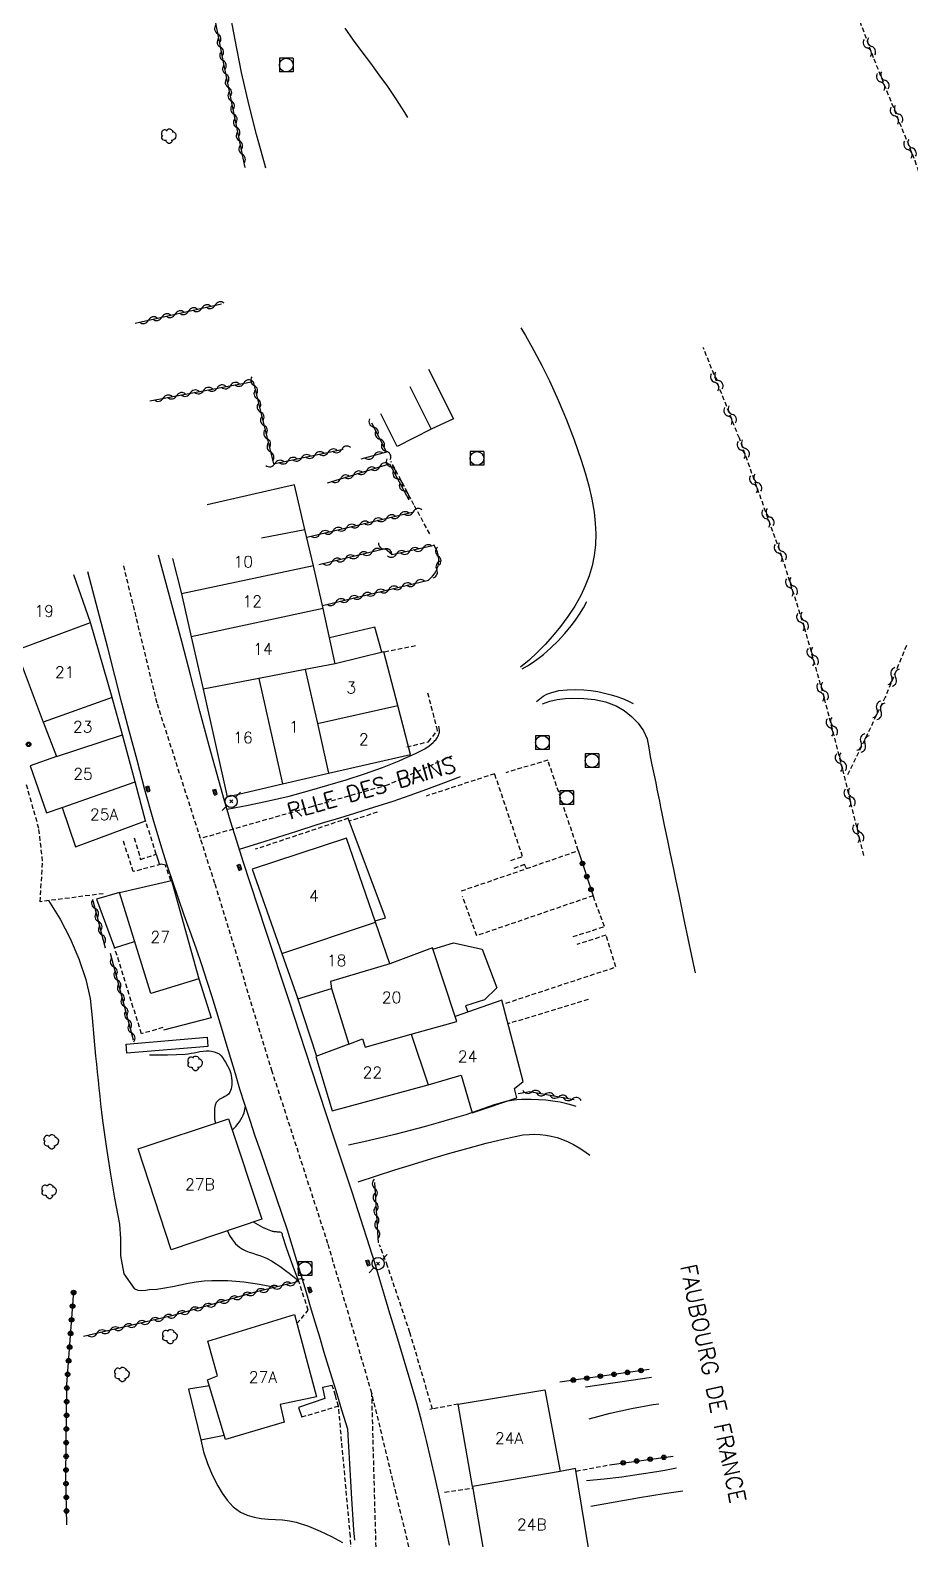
# Model space of a CAD drawing. Header units: millimetres. Extents: x 200000 to 201001, y 52999 to 54001.
# Drawn here: x 200109.4 to 200206, y 53188 to 53353.7 of the extents above; entities that cross this region are included whole.
import ezdxf
from ezdxf.enums import TextEntityAlignment as Align

# ---------------------------------------------------------------- set-up
doc = ezdxf.new("R2010")
doc.units = ezdxf.units.MM
doc.linetypes.add('DASHED', pattern=[0.75, 0.5, -0.25])
doc.layers.get('0').update_dxf_attribs({"linetype": 'CONTINUOUS'})
for name, color, linetype in [('W0001', 6, 'DASHED'), ('W0008', 7, 'CONTINUOUS'), ('W0014', 7, 'CONTINUOUS'), ('W0017', 7, 'CONTINUOUS'), ('W0071', 7, 'CONTINUOUS'), ('W0101', 7, 'CONTINUOUS'), ('W0104', 1, 'CONTINUOUS'), ('W0105', 7, 'CONTINUOUS'), ('W0112', 1, 'DASHED'), ('W0211', 2, 'CONTINUOUS'), ('W0214', 2, 'CONTINUOUS'), ('W0300', 7, 'CONTINUOUS'), ('W0310', 3, 'CONTINUOUS'), ('W0323', 7, 'CONTINUOUS'), ('W0333', 7, 'CONTINUOUS'), ('W0401', 7, 'CONTINUOUS'), ('W0420', 7, 'CONTINUOUS'), ('W0473', 7, 'CONTINUOUS'), ('W0501', 5, 'DASHED'), ('W0510', 5, 'CONTINUOUS'), ('W0989', 7, 'CONTINUOUS'), ('W0991', 7, 'CONTINUOUS'), ('W1102', 7, 'CONTINUOUS')]:
    doc.layers.add(name, color=color, linetype=linetype)
doc.styles.get("Standard").update_dxf_attribs({"font": 'romans.shx', "width": 0.85})

# ---------------------------------------------------------------- blocks, each defined once
blk = doc.blocks.new('T300')
for p, q in [((-0.8, 0.51), (-0.86, 0.34)), ((-0.86, 0.34), (-0.86, 0.17)), ((-0.86, 0.17), (-0.74, 0.06)), ((-0.69, 0.63), (-0.8, 0.51)), ((-0.8, -0.06), (-0.74, 0.06)), ((-0.74, 0.06), (-0.69, 0.11)), ((-0.57, 0.69), (-0.69, 0.63)), ((-0.46, 0.69), (-0.57, 0.69)), ((-0.29, 0.63), (-0.46, 0.69)), ((-0.29, 0.63), (-0.17, 0.74)), ((-0.23, 0.57), (-0.29, 0.63)), ((-0.17, 0.74), (-0.06, 0.8)), ((-0.06, 0.8), (0.06, 0.8)), ((0.06, 0.8), (0.23, 0.74)), ((0.23, 0.74), (0.34, 0.63)), ((0.34, 0.63), (0.4, 0.51)), ((0.46, 0.46), (0.34, 0.46)), ((0.4, 0.51), (0.4, 0.46)), ((0.57, 0.4), (0.46, 0.46)), ((0.57, 0.4), (0.69, 0.29)), ((0.69, 0.29), (0.74, 0.17)), ((0.74, 0.06), (0.69, -0.17)), ((0.74, 0.17), (0.74, 0.06)), ((-0.8, -0.17), (-0.8, -0.06)), ((-0.8, -0.23), (-0.8, -0.17)), ((-0.74, -0.34), (-0.8, -0.23)), ((-0.69, -0.4), (-0.74, -0.34)), ((-0.51, -0.46), (-0.69, -0.4)), ((-0.4, -0.46), (-0.51, -0.46)), ((-0.4, -0.46), (-0.34, -0.46)), ((-0.34, -0.46), (-0.34, -0.4)), ((-0.34, -0.51), (-0.34, -0.46)), ((-0.29, -0.63), (-0.34, -0.51)), ((-0.17, -0.74), (-0.29, -0.63)), ((-0.06, -0.8), (-0.17, -0.74)), ((0.06, -0.8), (-0.06, -0.8)), ((0.17, -0.74), (0.06, -0.8)), ((0.23, -0.69), (0.17, -0.74)), ((0.29, -0.46), (0.23, -0.46)), ((0.29, -0.63), (0.23, -0.69)), ((0.46, -0.4), (0.29, -0.46)), ((0.34, -0.51), (0.29, -0.63)), ((0.34, -0.51), (0.34, -0.46)), ((0.57, -0.34), (0.46, -0.4)), ((0.63, -0.29), (0.57, -0.34)), ((0.69, -0.17), (0.63, -0.29))]:
    blk.add_line(p, q)
blk = doc.blocks.new('T420')
for p, q in [((0.75, 0.75), (-0.75, 0.75)), ((-0.75, 0.75), (-0.75, -0.75)), ((0.75, 0.75), (0.75, -0.75)), ((0.75, -0.75), (-0.75, -0.75))]:
    blk.add_line(p, q)
blk.add_ellipse((0, 0), major_axis=(-0.53, 0.53), ratio=1, start_param=3.926991, end_param=10.210176)
blk = doc.blocks.new('T401')
for p, q in [((-0.3, 0.3), (0, 0.3)), ((-0.3, -0.25), (-0.3, 0.3)), ((-0.3, 0.15), (0, 0.15)), ((-0.3, 0), (0, 0)), ((0, 0.3), (0, -0.25)), ((-0.3, -0.15), (0, -0.15)), ((-0.3, -0.25), (-0.3, -0.3)), ((-0.3, -0.3), (0, -0.3)), ((0, -0.3), (0, -0.25))]:
    blk.add_line(p, q)
blk = doc.blocks.new('T473')
for p, q in [((-0.166667, 0.166667), (0.166667, -0.166667)), ((-0.166667, -0.166667), (0.166667, 0.166667)), ((0.500001, 0.500001), (1.000002, 1.000002)), ((-1.000002, -1.000002), (-0.500001, -0.500001))]:
    blk.add_line(p, q)
blk.add_ellipse((0, 0), major_axis=(0.471405, 0.471405), ratio=1, start_param=5.4977871438, end_param=11.780972451)
blk = doc.blocks.new('t323o')
at = {"color": 0, "linetype": 'Continuous'}
for radius in [0.25, 0.15]:
    blk.add_circle((0, 0), radius, dxfattribs=at)
blk = doc.blocks.new('t310o')
at = {"color": 0, "linetype": 'Continuous'}
for centre, start, end in [((-0.5, 0.38), 216.8699, 323.1304), ((0.5, -0.37), 36.8699, 143.1303)]:
    blk.add_arc(centre, 0.625, start, end, dxfattribs=at)
blk = doc.blocks.new('t500o')
at = {"color": 0, "linetype": 'Continuous'}
for centre, start, end in [((-0.5, 0.625), 216.8699, 323.1301), ((0.5, -0.125), 36.8699, 143.1301), ((0.5, -0.625), 36.8699, 143.1301), ((-0.5, 0.125), 216.8699, 323.1301)]:
    blk.add_arc(centre, 0.625, start, end, dxfattribs=at)

msp = doc.modelspace()

# ---------------------------------------------------------------- linework, layer by layer
at = {"layer": 'W0001'}
for points in [[(200128.09, 53264.95), (200123.32, 53279.82), (200119.6, 53295.12), (200119.6, 53295.12), (200119.6, 53295.12)], [(200155.66, 53274), (200148.67, 53270.84), (200140.38, 53268.47), (200131.7, 53265.99), (200128.09, 53264.95)], [(200146.89, 53204.09), (200142.07, 53220.5), (200135.96, 53239.38), (200129.66, 53260.03), (200128.09, 53264.95)], [(200153.08, 53171), (200152.9, 53179.21), (200146.89, 53204.09)], [(200147.28, 53171), (200147.27, 53173.73), (200147.35, 53187.21), (200146.89, 53204.09)]]:
    msp.add_lwpolyline(points, dxfattribs=at)
at = {"layer": 'W0008'}
for points in [[(200132.78, 53262.44), (200132.07, 53264.65), (200131.39, 53266.87), (200130.72, 53269.09), (200130.08, 53271.32), (200129.03, 53275.13), (200128.02, 53278.94), (200127.04, 53282.76), (200126.05, 53286.58), (200123.47, 53296.04), (200123.47, 53296.04), (200123.47, 53296.04), (200123.47, 53296.04)], [(200144.26, 53200.13), (200143.61, 53202.23), (200142.96, 53204.34), (200142.32, 53206.44), (200141.67, 53208.55), (200141.17, 53210.22), (200140.67, 53211.9), (200140.17, 53213.58), (200139.67, 53215.26), (200139.17, 53216.94), (200138.67, 53218.62), (200138.15, 53220.29), (200137.62, 53221.97), (200137.06, 53223.7), (200136.48, 53225.42), (200135.89, 53227.14), (200135.29, 53228.86), (200134.7, 53230.58), (200134.1, 53232.3), (200133.52, 53234.03), (200132.96, 53235.76), (200132.42, 53237.44), (200131.91, 53239.13), (200131.4, 53240.81), (200130.89, 53242.51), (200130.39, 53244.2), (200129.88, 53245.89), (200129.36, 53247.57), (200128.83, 53249.25), (200128.22, 53251.09), (200127.6, 53252.91), (200126.96, 53254.74), (200126.31, 53256.56), (200125.67, 53258.38), (200125.04, 53260.2), (200124.43, 53262.04), (200123.84, 53263.88), (200122.89, 53267.08), (200121.99, 53270.31), (200121.12, 53273.54), (200120.26, 53276.77), (200119.46, 53279.8), (200118.67, 53282.84), (200117.9, 53285.87), (200115.73, 53294.21), (200115.73, 53294.21), (200115.73, 53294.21)], [(200155.41, 53187.42), (200154.9, 53189.89), (200154.38, 53192.35), (200153.83, 53194.8), (200153.36, 53196.86), (200152.87, 53198.91), (200152.36, 53200.96), (200151.82, 53203), (200151.11, 53205.47), (200150.37, 53207.93), (200149.62, 53210.39), (200148.87, 53212.84), (200148.32, 53214.69), (200147.77, 53216.53), (200147.21, 53218.38), (200146.64, 53220.22), (200145.69, 53223.18), (200144.72, 53226.14), (200143.73, 53229.1), (200142.76, 53232.06), (200140.26, 53239.65), (200137.77, 53247.25), (200135.27, 53254.85), (200132.78, 53262.44)], [(200145.01, 53187.95), (200144.93, 53189.09), (200144.85, 53190.23), (200144.78, 53191.37), (200144.7, 53192.51), (200144.59, 53194.42), (200144.48, 53196.32), (200144.37, 53198.23), (200144.26, 53200.13)]]:
    msp.add_lwpolyline(points, dxfattribs=at)
at = {"layer": 'W0014'}
msp.add_lwpolyline([(200138.71, 53247.54), (200140.82, 53241.06)], dxfattribs=at)
at = {"layer": 'W0017'}
for points in [[(200131.03, 53268.18), (200133.3, 53268.6), (200135.56, 53269.08), (200137.81, 53269.62), (200140.04, 53270.22), (200142.06, 53270.81), (200144.08, 53271.41), (200146.09, 53272.05), (200148.07, 53272.76), (200148.99, 53273.11), (200149.89, 53273.48), (200150.78, 53273.87), (200151.67, 53274.28), (200152.19, 53274.54), (200152.69, 53274.81), (200153.18, 53275.13), (200153.62, 53275.5), (200153.72, 53275.6), (200153.82, 53275.7), (200153.91, 53275.8), (200153.99, 53275.91), (200154.07, 53276.02), (200154.14, 53276.14), (200154.2, 53276.27), (200154.25, 53276.4), (200154.3, 53276.62), (200154.31, 53276.85), (200154.29, 53277.07), (200154.23, 53277.29)], [(200132.37, 53263.77), (200134.47, 53264.44), (200136.57, 53265.11), (200138.67, 53265.78), (200140.77, 53266.44), (200141.83, 53266.77), (200142.89, 53267.09), (200143.95, 53267.41), (200145.01, 53267.73), (200146.06, 53268.05), (200147.12, 53268.38), (200148.17, 53268.71), (200149.22, 53269.06), (200151.09, 53269.7), (200152.94, 53270.37), (200154.79, 53271.05), (200156.63, 53271.76)], [(200131.57, 53232.94), (200131.79, 53233.16), (200131.99, 53233.39), (200132.19, 53233.63), (200132.36, 53233.88), (200132.51, 53234.12), (200132.64, 53234.36), (200132.76, 53234.61), (200132.87, 53234.87), (200132.92, 53235.04), (200132.96, 53235.22), (200133, 53235.39), (200133.02, 53235.57)], [(200169.31, 53235.56), (200168.99, 53235.66), (200168.28, 53235.85), (200167.55, 53236.01), (200166.76, 53236.14), (200165.97, 53236.23), (200165.18, 53236.27), (200164.38, 53236.3), (200163.85, 53236.31), (200163.32, 53236.31), (200162.79, 53236.28), (200162.26, 53236.21), (200161.61, 53236.08), (200160.97, 53235.91), (200160.33, 53235.72), (200159.7, 53235.5), (200159.08, 53235.28), (200158.46, 53235.06), (200157.83, 53234.84), (200157.2, 53234.64), (200155.68, 53234.19), (200154.16, 53233.75), (200152.64, 53233.32), (200151.11, 53232.9), (200149.42, 53232.47), (200147.72, 53232.06), (200146.02, 53231.67), (200144.32, 53231.3)], [(200145.38, 53227.27), (200147.39, 53227.94), (200149.42, 53228.59), (200151.45, 53229.22), (200153.48, 53229.83), (200155.46, 53230.41), (200157.45, 53230.98), (200159.44, 53231.52), (200161.45, 53232), (200162.12, 53232.16), (200162.79, 53232.31), (200163.47, 53232.43), (200164.16, 53232.49), (200164.77, 53232.5), (200165.37, 53232.47), (200165.98, 53232.4), (200166.58, 53232.29), (200167.21, 53232.13), (200167.83, 53231.93), (200168.43, 53231.68), (200169.02, 53231.39), (200169.66, 53231.02), (200170.27, 53230.61), (200170.8, 53230.2)], [(200177.58, 53205.8), (200177.57, 53205.8), (200175.36, 53205.48), (200174.1, 53205.29), (200172.84, 53205.11), (200171.59, 53204.93), (200170.33, 53204.74)], [(200170.74, 53201.29), (200173.06, 53201.9), (200175.4, 53202.41), (200177.76, 53202.83), (200178.38, 53202.91)], [(200180.34, 53195.87), (200179.97, 53195.79), (200179.06, 53195.61), (200178.15, 53195.45), (200176.24, 53195.15), (200174.32, 53194.89), (200172.39, 53194.66), (200170.46, 53194.47)], [(200170.91, 53191.71), (200173.59, 53192.18), (200176.27, 53192.64), (200178.96, 53193.07), (200181.03, 53193.39)]]:
    msp.add_lwpolyline(points, dxfattribs=at)
at = {"layer": 'W0071'}
for points in [[(200163.37, 53283.57), (200163.98, 53283.91), (200164.58, 53284.29), (200165.16, 53284.7), (200165.71, 53285.14), (200166.53, 53285.87), (200167.32, 53286.64), (200168.06, 53287.46), (200168.77, 53288.3), (200169.24, 53288.93), (200169.69, 53289.59), (200170.11, 53290.26), (200170.5, 53290.95)], [(200164.96, 53279.99), (200165.31, 53280.3), (200165.69, 53280.56), (200166.09, 53280.78), (200166.52, 53280.95), (200167.42, 53281.18), (200168.34, 53281.28), (200169.26, 53281.29), (200170.17, 53281.27), (200170.93, 53281.2), (200171.68, 53281.08), (200172.42, 53280.92), (200173.15, 53280.73), (200173.77, 53280.53), (200174.39, 53280.31), (200174.99, 53280.06), (200175.58, 53279.78)]]:
    msp.add_lwpolyline(points, dxfattribs=at)
at = {"layer": 'W0101'}
for points in [[(200139.55, 53298.87), (200138.41, 53303.78), (200128.81, 53301.57)], [(200140.47, 53294.87), (200139.55, 53298.87)], [(200125.03, 53295.7), (200125.99, 53291.79)], [(200141.56, 53290.18), (200140.47, 53294.87)], [(200116, 53288.67), (200114.17, 53293.89)], [(200125.99, 53291.79), (200127.05, 53287.1)], [(200142.88, 53284.14), (200141.56, 53290.18)], [(200118.4, 53280.44), (200116, 53288.67)], [(200127.05, 53287.1), (200128.36, 53281.33)], [(200107.84, 53285.64), (200110.83, 53277.74)], [(200149.73, 53279.57), (200148.19, 53285.45), (200142.88, 53284.14)], [(200119.52, 53276.33), (200118.4, 53280.44)], [(200128.36, 53281.33), (200131.02, 53269.54)], [(200142.15, 53272.11), (200151.14, 53274.19), (200149.73, 53279.57)], [(200110.83, 53277.74), (200110.94, 53277.47), (200112.27, 53273.97)], [(200120.91, 53271.16), (200119.52, 53276.33)], [(200112.27, 53273.97), (200109.4, 53272.93), (200111.17, 53267.76), (200112.89, 53268.37)], [(200137.09, 53270.95), (200142.15, 53272.11)], [(200122.06, 53266.91), (200120.91, 53271.16)], [(200131.02, 53269.54), (200137.09, 53270.95)], [(200112.89, 53268.37), (200114.36, 53264.05), (200122.06, 53266.91)], [(200147.3, 53255.78), (200144.11, 53265.01), (200133.75, 53261.59)], [(200133.75, 53261.59), (200137.02, 53252.33)], [(200127.92, 53249.54), (200122.63, 53247.94), (200119.19, 53259.05), (200124.9, 53260.36)], [(200124.9, 53260.36), (200127.92, 53249.54)], [(200148.88, 53251.19), (200147.3, 53255.78)], [(200137.02, 53252.33), (200138.77, 53247.38)], [(200156.02, 53245.42), (200153.54, 53252.97), (200148.88, 53251.19)], [(200138.77, 53247.38), (200142.47, 53248.49)], [(200142.47, 53248.49), (200144.35, 53242.39)], [(200153.08, 53237.93), (200156.7, 53238.97), (200157.9, 53234.87), (200162.8, 53236.49), (200162.54, 53237.54), (200163.5, 53238.28), (200161.16, 53247.21), (200156.02, 53245.42)], [(200144.35, 53242.39), (200140.74, 53241.03)], [(200140.74, 53241.03), (200142.54, 53235.08)], [(200142.54, 53235.08), (200153.08, 53237.93)], [(200157.92, 53193.85), (200156.37, 53202.9), (200165.88, 53204.45), (200167.57, 53195.49)], [(200157.92, 53193.85), (200159.68, 53183.54), (200170.96, 53185.32), (200169.24, 53195.82), (200167.57, 53195.49)]]:
    msp.add_lwpolyline(points, dxfattribs=at)
for points in [[(200131.15, 53234.21), (200134.82, 53223.17), (200124.87, 53219.81), (200121.26, 53230.91)], [(200128.9, 53209.78), (200138.4, 53212.72), (200140.82, 53203.68), (200136.84, 53202.86), (200137.28, 53200.9), (200130.83, 53198.99), (200128.86, 53205.55), (200129.95, 53205.98)]]:
    msp.add_lwpolyline(points, close=True, dxfattribs=at)
at = {"layer": 'W0104'}
for points in [[(200151.05, 53314.55), (200153.41, 53309.86), (200149.67, 53307.98), (200147.87, 53311.56)], [(200148, 53285.4), (200147.21, 53288.15), (200142.26, 53286.99)], [(200147.25, 53255.92), (200148.38, 53256.26), (200144.3, 53267.18)], [(200119.19, 53259.05), (200116.66, 53258.31), (200118.66, 53252.96), (200120.86, 53253.64)], [(200153.59, 53252.82), (200155.84, 53253.5), (200159, 53252.83), (200160.61, 53248.58), (200159.26, 53247.26), (200157.17, 53246.58), (200157.41, 53245.91)], [(200127.92, 53249.54), (200129.27, 53245.28), (200124.03, 53243.92)], [(200129.06, 53204.9), (200126.78, 53204.54), (200128.13, 53198.96), (200130.68, 53199.5)]]:
    msp.add_lwpolyline(points, dxfattribs=at)
at = {"layer": 'W0105'}
for points in [[(200123.23, 53263.22), (200123.55, 53262.19)], [(200142.53, 53204.94), (200141.46, 53204.71), (200141.73, 53203.49), (200138.84, 53202.52), (200139.19, 53201.46)]]:
    msp.add_lwpolyline(points, dxfattribs=at)
msp.add_lwpolyline([(200119.92, 53242.4), (200128.82, 53243.14), (200128.9, 53242.15), (200120.01, 53241.41)], close=True, dxfattribs=at)
at = {"layer": 'W0112'}
for points in [[(200153.24, 53298.4), (200151.51, 53301.58), (200149, 53306.33)], [(200151.69, 53286.1), (200148.2, 53285.41)], [(200150.72, 53275), (200153.1, 53275.58), (200154.1, 53276.8), (200153.01, 53281.04)], [(200163.85, 53261.65), (200169.55, 53263.63), (200166.21, 53273.55), (200161.59, 53272.18)], [(200162.16, 53262.56), (200163.43, 53262.98), (200160.36, 53272.06), (200152.84, 53269.61)], [(200117.42, 53258.9), (200110.49, 53258.02), (200110.76, 53262.48), (200110.35, 53266.06), (200108.99, 53270.84)], [(200120.82, 53265.03), (200121.5, 53262.67), (200123.23, 53263.22), (200122.06, 53266.91)], [(200144.3, 53267.18), (200134.1, 53263.77)], [(200147.48, 53267.85), (200144.43, 53266.85)], [(200124.84, 53260.35), (200124.23, 53262.02), (200123.77, 53262.13), (200120.71, 53261.32), (200119.61, 53264.71)], [(200156.73, 53259.21), (200163.85, 53261.65), (200163.65, 53262.1), (200162.32, 53261.63)], [(200168.98, 53254.19), (200172.41, 53255.29), (200171.17, 53258.67), (200158.4, 53254.29), (200156.84, 53258.61)], [(200161.6, 53246.89), (200173.68, 53250.86), (200172.58, 53254.35), (200169.39, 53253.31)], [(200123.97, 53244.21), (200121.61, 53243.53), (200118.66, 53252.96)], [(200170.63, 53247.29), (200161.83, 53244.62)], [(200153.54, 53202.35), (200151.07, 53210.75), (200148.62, 53218.02), (200147.74, 53220.38)], [(200138.67, 53211.72), (200139.91, 53213.19), (200138.87, 53216.35)], [(200143.23, 53202.65), (200142.9, 53203.82), (200142.53, 53204.94)], [(200143.83, 53175.81), (200144.98, 53175.89), (200144.81, 53182.25), (200144.53, 53188.38), (200143.23, 53202.65), (200139.03, 53201.41)], [(200156.37, 53202.89), (200153.27, 53202.3)], [(200169.29, 53195.53), (200172.98, 53196.24)], [(200154.88, 53193.22), (200157.95, 53193.67)]]:
    msp.add_lwpolyline(points, dxfattribs=at)
at = {"layer": 'W0211'}
for points in [[(200122.49, 53241.23), (200123.47, 53241.21), (200124.46, 53241.21), (200125.44, 53241.24), (200126.42, 53241.3), (200126.75, 53241.34), (200127.07, 53241.39), (200127.39, 53241.45), (200127.71, 53241.52), (200128.03, 53241.58), (200128.36, 53241.62), (200128.69, 53241.65), (200129.02, 53241.64), (200129.31, 53241.61), (200129.59, 53241.55), (200129.87, 53241.45), (200130.12, 53241.31), (200130.35, 53241.12), (200130.54, 53240.89), (200130.69, 53240.65), (200130.83, 53240.4), (200131.05, 53240.01), (200131.25, 53239.6), (200131.41, 53239.18), (200131.5, 53238.73), (200131.54, 53238.33), (200131.54, 53237.91), (200131.46, 53237.5), (200131.3, 53237.11), (200131.15, 53236.92), (200130.97, 53236.76), (200130.76, 53236.64), (200130.56, 53236.54), (200130.36, 53236.43), (200130.15, 53236.32), (200129.97, 53236.17), (200129.82, 53235.98), (200129.69, 53235.69), (200129.63, 53235.38), (200129.61, 53235.07), (200129.61, 53234.76), (200129.61, 53234.5), (200129.63, 53234.24), (200129.67, 53233.99), (200129.73, 53233.74)], [(200131.05, 53221.89), (200131.28, 53221.39), (200131.58, 53220.92), (200131.93, 53220.49), (200132.35, 53220.12), (200132.69, 53219.89), (200133.05, 53219.71), (200133.43, 53219.56), (200133.82, 53219.44), (200134.2, 53219.32), (200134.58, 53219.2), (200134.96, 53219.07), (200135.32, 53218.9), (200135.87, 53218.6), (200136.4, 53218.27), (200136.92, 53217.91), (200137.43, 53217.55), (200137.8, 53217.27), (200138.17, 53216.97), (200138.53, 53216.67), (200138.87, 53216.35)]]:
    msp.add_lwpolyline(points, dxfattribs=at)
at = {"layer": 'W0214'}
for points in [[(200135.27, 53338.53), (200135.11, 53339.05), (200134.23, 53342.22), (200133.42, 53345.4), (200132.6, 53349), (200131.88, 53352.61), (200131.21, 53356.24), (200130.52, 53359.86), (200129.75, 53363.77), (200128.96, 53367.69), (200128.23, 53371.62), (200127.61, 53375.57), (200127.24, 53378.49), (200126.93, 53381.41), (200126.7, 53384.35), (200126.53, 53387.29)], [(200111.39, 53258.14), (200112.67, 53256.1), (200113.78, 53253.97), (200114.73, 53251.75), (200115.49, 53249.47), (200115.96, 53247.4), (200116.21, 53245.28), (200116.37, 53243.17), (200116.57, 53241.07), (200116.67, 53240.19), (200116.76, 53239.31), (200116.85, 53238.43), (200116.93, 53237.55), (200117.02, 53236.67), (200117.12, 53235.79), (200117.22, 53234.91), (200117.33, 53234.03), (200117.73, 53231.18), (200118.18, 53228.33), (200118.66, 53225.48), (200119.19, 53222.65), (200119.3, 53221.02), (200119.3, 53219.15), (200119.69, 53217.19), (200120.8, 53215.58), (200121.2, 53215.38), (200121.65, 53215.35), (200122.07, 53215.41), (200122.44, 53215.45), (200123.31, 53215.52), (200124.18, 53215.64), (200125.03, 53215.8), (200125.89, 53215.97), (200126.74, 53216.15), (200127.6, 53216.3), (200128.47, 53216.42), (200129.34, 53216.47), (200131.09, 53216.44), (200132.83, 53216.31), (200134.56, 53216.06), (200136.27, 53215.71)], [(200138.87, 53216.35), (200138.41, 53217.58), (200137.96, 53218.81), (200137.53, 53220.05), (200137.11, 53221.29), (200137.09, 53221.34), (200137.09, 53221.4), (200137.08, 53221.45), (200137.08, 53221.5), (200137.07, 53221.55), (200137.05, 53221.6), (200137.02, 53221.65), (200136.98, 53221.7), (200136.92, 53221.74), (200136.84, 53221.75), (200136.76, 53221.75), (200136.69, 53221.75), (200136.61, 53221.76), (200136.52, 53221.77), (200136.43, 53221.78), (200136.35, 53221.79), (200136.26, 53221.8), (200136.17, 53221.81), (200136.08, 53221.83), (200136, 53221.85), (200135.45, 53222.05), (200134.92, 53222.28), (200134.41, 53222.55), (200133.92, 53222.86)], [(200128.13, 53198.96), (200128.43, 53197.65), (200128.84, 53196.37), (200129.36, 53195.13), (200129.98, 53193.94), (200130.47, 53193.13), (200131.02, 53192.34), (200131.68, 53191.61), (200132.46, 53191.03), (200133.2, 53190.69), (200133.97, 53190.47), (200134.75, 53190.35), (200135.54, 53190.28), (200136.31, 53190.24), (200137.08, 53190.19), (200137.85, 53190.09), (200138.6, 53189.92), (200139.92, 53189.48), (200141.2, 53188.96), (200142.45, 53188.37), (200143.67, 53187.71)]]:
    msp.add_lwpolyline(points, dxfattribs=at)
at = {"layer": 'W0310'}
for points in [[(200125.52, 53387.09), (200126.07, 53376.55), (200127.84, 53364.24), (200130.55, 53350.32), (200132.91, 53338.74), (200132.98, 53338.58)], [(200120.92, 53321.5), (200130.38, 53323.63)], [(200122.53, 53312.99), (200133.85, 53315.12), (200136.09, 53306.07), (200143.76, 53307.69)], [(200146.84, 53310.58), (200148.49, 53307.36), (200145.69, 53306.57)], [(200142.03, 53303.98), (200148.81, 53306.08), (200150.95, 53302.12)], [(200139.74, 53298.03), (200151.5, 53300.81)], [(200153.73, 53297.1), (200149.11, 53296.08), (200148.36, 53296.76), (200141.08, 53295)], [(200153.09, 53293.31), (200153.33, 53293.51), (200153.55, 53293.74), (200153.75, 53293.99), (200153.91, 53294.27), (200153.98, 53294.41), (200154.05, 53294.56), (200154.1, 53294.71), (200154.15, 53294.86), (200154.19, 53295.02), (200154.22, 53295.18), (200154.23, 53295.34), (200154.23, 53295.51), (200154.19, 53295.95), (200154.09, 53296.38), (200153.93, 53296.79), (200153.71, 53297.18)], [(200141.48, 53290.54), (200153.09, 53293.31)], [(200117.67, 53252.94), (200116.3, 53258.12)], [(200120.74, 53242.81), (200118.2, 53252.32)], [(200162.96, 53236.98), (200164.22, 53237.18), (200169.1, 53236.32)], [(200147.17, 53227.22), (200147.57, 53220.58)], [(200138.87, 53216.35), (200134.09, 53215.17), (200124.94, 53212.57), (200115.26, 53210.32)]]:
    msp.add_lwpolyline(points, dxfattribs=at)
at = {"layer": 'W0323'}
for points in [[(200169.55, 53263.63), (200171.17, 53258.67)], [(200113.41, 53189.66), (200113.31, 53194.97), (200113.42, 53205.04), (200114.17, 53215.24)], [(200167.52, 53205.32), (200177.33, 53206.71)], [(200172.98, 53196.24), (200179.97, 53197.19)]]:
    msp.add_lwpolyline(points, dxfattribs=at)
at = {"layer": 'W0333'}
msp.add_lwpolyline([(200153.09, 53316.47), (200155.84, 53311), (200153.41, 53309.86)], dxfattribs=at)
at = {"layer": 'W0501'}
for points in [[(200176.59, 53427.64), (200176.67, 53427.02), (200178.98, 53415.33), (200180.75, 53408.41), (200182.84, 53401.6), (200185.19, 53394.87), (200187.71, 53388.21), (200190.31, 53381.6), (200192.91, 53375), (200195.43, 53368.36), (200197.81, 53361.67), (200201.97, 53350.52), (200206.48, 53339.35), (200210.42, 53327.88), (200212.84, 53316.02), (200212.97, 53313.94), (200212.87, 53311.86), (200212.6, 53309.81), (200212.42, 53308.86)], [(200200.88, 53263.08), (200200.47, 53264.75), (200198.56, 53272.58), (200196.55, 53280.39), (200194.36, 53288.15), (200191.91, 53295.84), (200187.22, 53308.87), (200183.26, 53318.84)], [(200205.55, 53286.14), (200203.24, 53280.47), (200199.03, 53271.84)]]:
    msp.add_lwpolyline(points, dxfattribs=at)
at = {"layer": 'W0510'}
for points in [[(200143.93, 53353.86), (200144.85, 53352.57), (200145.79, 53351.29), (200146.73, 53350.03), (200147.67, 53348.76), (200148.59, 53347.48), (200149.48, 53346.17), (200150.48, 53344.62), (200150.82, 53344.08)], [(200163.23, 53320.98), (200163.74, 53320.14), (200164.67, 53318.52), (200165.55, 53316.87), (200166.37, 53315.19), (200167.35, 53313.06), (200168.26, 53310.89), (200169.11, 53308.7), (200169.87, 53306.48), (200170.31, 53305.07), (200170.72, 53303.65), (200171.05, 53302.21), (200171.29, 53300.75), (200171.41, 53299.57), (200171.46, 53298.39), (200171.43, 53297.2), (200171.3, 53296.01), (200171.06, 53294.88), (200170.73, 53293.77), (200170.31, 53292.69), (200169.82, 53291.64), (200169.16, 53290.44), (200168.4, 53289.3), (200167.58, 53288.21), (200166.72, 53287.15), (200165.9, 53286.24), (200165.04, 53285.36), (200164.14, 53284.53), (200163.2, 53283.75)], [(200165.61, 53279.75), (200166.41, 53280.01), (200167.24, 53280.2), (200168.09, 53280.32), (200168.94, 53280.36), (200170.14, 53280.33), (200171.35, 53280.21), (200172.54, 53279.95), (200173.69, 53279.51), (200174.58, 53278.99), (200175.39, 53278.35), (200176.1, 53277.61), (200176.69, 53276.76), (200177.09, 53275.88), (200177.3, 53274.92), (200177.44, 53273.97), (200177.61, 53273.05), (200177.76, 53272.39), (200177.9, 53271.72), (200178.04, 53271.05), (200178.18, 53270.38), (200178.31, 53269.71), (200178.44, 53269.05), (200178.58, 53268.38), (200178.72, 53267.71), (200179.02, 53266.23), (200179.33, 53264.75), (200179.64, 53263.27), (200179.95, 53261.79), (200180.26, 53260.31), (200180.57, 53258.83), (200180.87, 53257.35), (200181.18, 53255.87), (200181.97, 53252.07), (200182.36, 53250.2)]]:
    msp.add_lwpolyline(points, dxfattribs=at)
at = {"layer": 'W1102'}
for points in [[(200134.77, 53297.94), (200139.55, 53298.87)], [(200140.47, 53294.87), (200125.99, 53291.79)], [(200141.56, 53290.18), (200127.05, 53287.1)], [(200107.84, 53285.64), (200116, 53288.67)], [(200139.58, 53283.5), (200134.47, 53282.51)], [(200142.88, 53284.14), (200139.58, 53283.5)], [(200139.58, 53283.5), (200140.92, 53277.58)], [(200134.47, 53282.51), (200128.36, 53281.33)], [(200134.47, 53282.51), (200137.09, 53270.95)], [(200118.4, 53280.44), (200110.83, 53277.74)], [(200140.92, 53277.58), (200149.73, 53279.57)], [(200140.92, 53277.58), (200142.15, 53272.11)], [(200112.27, 53273.97), (200119.52, 53276.33)], [(200112.89, 53268.37), (200120.91, 53271.16)], [(200137.02, 53252.33), (200147.3, 53255.78)], [(200148.88, 53251.19), (200142.35, 53249.25), (200142.47, 53248.49)], [(200151.2, 53243.48), (200156.21, 53244.87), (200156.02, 53245.42)], [(200144.35, 53242.39), (200145.87, 53242.96), (200146.14, 53242.07), (200151.2, 53243.48)], [(200151.2, 53243.48), (200153.08, 53237.93)], [(200167.57, 53195.49), (200157.92, 53193.85)]]:
    msp.add_lwpolyline(points, dxfattribs=at)

# ---------------------------------------------------------------- block references
at = {"layer": 'W0300'}
for p in [(200124.65, 53342.02), (200127.54, 53240.28), (200111.75, 53231.67), (200111.52, 53226.23), (200124.77, 53210.29), (200119.51, 53206.14)]:
    msp.add_blockref('T300', p, dxfattribs=at)
at = {"layer": 'W0310'}
for p, rotation in [((200129.97, 53353.27), 281.0000143541231), ((200130.26, 53351.8), 281.0000143541231), ((200130.55, 53350.32), 281.0000143541231), ((200130.85, 53348.85), 281.5332640933102), ((200131.15, 53347.38), 281.5332640933102), ((200131.45, 53345.91), 281.5332640933102), ((200131.75, 53344.44), 281.5332640933102), ((200132.05, 53342.97), 281.5332640933102), ((200132.35, 53341.51), 281.5332640933102), ((200132.65, 53340.04), 281.5332640933102), ((200125.31, 53322.49), 12.68573227362177), ((200126.77, 53322.82), 12.68573227362177), ((200128.23, 53323.15), 12.68573227362177), ((200129.7, 53323.48), 12.68573227362177), ((200122.38, 53321.83), 12.68573227362177), ((200123.84, 53322.16), 12.68573227362177), ((200129.9, 53314.38), 10.66535492748972), ((200131.37, 53314.65), 10.66535492748972), ((200132.84, 53314.93), 10.66535492748972), ((200133.97, 53314.66), 283.8782317801867), ((200124, 53313.27), 10.66535492748972), ((200125.47, 53313.54), 10.66535492748972), ((200126.95, 53313.82), 10.66535492748972), ((200128.42, 53314.1), 10.66535492748972), ((200134.32, 53313.2), 283.8782317801867), ((200134.68, 53311.75), 283.8782317801867), ((200135.04, 53310.29), 283.8782317801867), ((200135.4, 53308.83), 283.8782317801867), ((200147.08, 53310.11), 297.1743649382099), ((200147.76, 53308.77), 297.1743649382099), ((200135.76, 53307.38), 283.8782317801867), ((200143.58, 53307.65), 11.9085917151231), ((200148.45, 53307.44), 297.1743649382099), ((200136.24, 53306.1), 11.9085917151231), ((200137.7, 53306.41), 11.9085917151231), ((200139.17, 53306.72), 11.9085917151231), ((200140.64, 53307.03), 11.9085917151231), ((200142.11, 53307.34), 11.9085917151231), ((200147.13, 53306.98), 195.7642860480013), ((200147.76, 53305.76), 17.1787085749819), ((200149, 53305.73), 298.4247612272476), ((200143.46, 53304.43), 17.1787085749819), ((200144.9, 53304.87), 17.1787085749819), ((200146.33, 53305.31), 17.1787085749819), ((200149.72, 53304.41), 298.4247612272476), ((200150.43, 53303.09), 298.4247612272476), ((200145.58, 53299.41), 13.29429044906806), ((200147.04, 53299.75), 13.29429044906806), ((200148.5, 53300.1), 13.29429044906806), ((200149.96, 53300.44), 13.29429044906806), ((200151.42, 53300.79), 13.29429044906806), ((200141.2, 53298.37), 13.29429044906806), ((200142.66, 53298.72), 13.29429044906806), ((200144.12, 53299.06), 13.29429044906806), ((200145.45, 53296.05), 193.5909484478586), ((200146.91, 53296.41), 193.5909484478586), ((200148.36, 53296.75), 138.0001783978703), ((200149.59, 53296.19), 192.4487692298301), ((200151.06, 53296.51), 192.4487692298301), ((200152.52, 53296.83), 192.4487692298301), ((200154.19, 53295.94), 95.39738642951208), ((200142.53, 53295.35), 193.5909484478586), ((200143.99, 53295.7), 193.5909484478586), ((200154.01, 53294.47), 66.39667028544615), ((200150.23, 53292.63), 13.4483105838404), ((200151.69, 53292.98), 13.4483105838404), ((200144.4, 53291.23), 13.4483105838404), ((200145.85, 53291.58), 13.4483105838404), ((200147.31, 53291.93), 13.4483105838404), ((200148.77, 53292.28), 13.4483105838404), ((200142.94, 53290.89), 13.4483105838404), ((200116.52, 53257.29), 104.7647820840945), ((200116.9, 53255.84), 104.7647820840945), ((200117.28, 53254.39), 104.7647820840945), ((200118.58, 53250.87), 104.9786998919469), ((200118.97, 53249.42), 104.9786998919469), ((200119.36, 53247.97), 104.9786998919469), ((200119.75, 53246.52), 104.9786998919469), ((200120.14, 53245.07), 104.9786998919469), ((200120.52, 53243.62), 104.9786998919469), ((200164.44, 53237.15), 349.9365450311574), ((200165.92, 53236.88), 349.9365450311574), ((200167.4, 53236.62), 349.9365450311574), ((200168.87, 53236.36), 349.9365450311574), ((200147.21, 53226.57), 273.4645819038831), ((200147.3, 53225.07), 273.4645819038831), ((200147.39, 53223.57), 273.4645819038831), ((200147.48, 53222.08), 273.4645819038831), ((200132.69, 53214.77), 195.817165815939), ((200134.14, 53215.18), 193.9064875919932), ((200135.59, 53215.54), 193.9064875919932), ((200137.05, 53215.9), 193.9064875919932), ((200138.51, 53216.26), 193.9064875919932), ((200126.92, 53213.14), 195.817165815939), ((200128.36, 53213.54), 195.817165815939), ((200129.81, 53213.95), 195.817165815939), ((200131.25, 53214.36), 195.817165815939), ((200121.1, 53211.68), 193.1190524108673), ((200122.56, 53212.02), 193.1190524108673), ((200124.02, 53212.36), 193.1190524108673), ((200125.48, 53212.73), 195.817165815939), ((200116.72, 53210.66), 193.1190524108673), ((200118.18, 53211), 193.1190524108673), ((200119.64, 53211.34), 193.1190524108673)]:
    msp.add_blockref('t310o', p, dxfattribs=dict(at, rotation=rotation))
at = {"layer": 'W0323'}
for p, rotation in [((200109.22, 53275.29), 93.68397912477496), ((200170.01, 53262.21), 288.0842973363374), ((200170.48, 53260.78), 288.0842973363374), ((200170.94, 53259.36), 288.0842973363374), ((200114.16, 53215.13), 85.8265357232293), ((200114.05, 53213.64), 85.8265357232293), ((200113.94, 53212.14), 85.8265357232293), ((200113.83, 53210.65), 85.8265357232293), ((200113.72, 53209.15), 85.8265357232293), ((200113.61, 53207.65), 85.8265357232293), ((200113.51, 53206.16), 85.8265357232293), ((200169, 53205.53), 8.096777200344096), ((200170.49, 53205.74), 8.096777200344096), ((200171.97, 53205.95), 8.096777200344096), ((200173.46, 53206.16), 8.096777200344096), ((200174.94, 53206.37), 8.096777200344096), ((200176.43, 53206.58), 8.096777200344096), ((200113.42, 53204.66), 89.37415242471505), ((200113.4, 53203.16), 89.37415242471505), ((200113.37, 53200.16), 89.37415242471505), ((200113.39, 53201.66), 89.37415242471505), ((200113.35, 53198.66), 89.37415242471505), ((200113.34, 53197.16), 89.37415242471505), ((200177.44, 53196.85), 7.739388149289142), ((200178.93, 53197.05), 7.739388149289142), ((200113.32, 53195.66), 89.37415242471505), ((200174.47, 53196.44), 7.739388149289142), ((200175.95, 53196.65), 7.739388149289142), ((200113.33, 53194.16), 91.01918598656289), ((200113.36, 53192.66), 91.01918598656289), ((200113.38, 53191.16), 91.01918598656289)]:
    msp.add_blockref('t323o', p, dxfattribs=dict(at, rotation=rotation))
at = {"layer": 'W0401'}
for p, rotation in [((200122.46, 53270.43), 15.23789613357566), ((200129.82, 53270.1), 16.08970268534629), ((200132.49, 53261.84), 18.20020381812354), ((200146.61, 53218.44), 17.02901762076312), ((200140.22, 53215.49), 16.48716505352767)]:
    msp.add_blockref('T401', p, dxfattribs=dict(at, rotation=rotation))
at = {"layer": 'W0420'}
for p in [(200137.49, 53349.82), (200158.42, 53306.67), (200165.61, 53275.48), (200171.05, 53273.5), (200168.28, 53269.45), (200139.54, 53217.74)]:
    msp.add_blockref('T420', p, dxfattribs=at)
at = {"layer": 'W0473'}
for p in [(200131.46, 53269.03), (200147.58, 53218.31)]:
    msp.add_blockref('T473', p, dxfattribs=at)
at = {"layer": 'W0501'}
for p, rotation in [((200201.5, 53351.79), 290.4873994908734), ((200202.96, 53348.07), 291.9606622422662), ((200204.46, 53344.36), 291.9606622422662), ((200205.95, 53340.65), 291.9606622422662), ((200184.74, 53315.12), 111.6533145762124), ((200186.21, 53311.41), 111.6533145762124), ((200187.65, 53307.67), 109.7987646389437), ((200189.01, 53303.91), 109.7987646389437), ((200190.36, 53300.15), 109.7987646389437), ((200191.71, 53296.38), 109.7987646389437), ((200192.95, 53292.58), 107.6733341586179), ((200194.16, 53288.77), 107.6733341586179), ((200195.27, 53284.92), 105.740877926154), ((200204.15, 53282.69), 247.8864914509331), ((200196.36, 53281.07), 105.740877926154), ((200202.54, 53279.03), 243.9431414472869), ((200197.37, 53277.2), 104.4243032589135), ((200200.79, 53275.44), 243.9431414472869), ((200198.36, 53273.33), 104.4243032589135), ((200199.32, 53269.45), 103.7244977055883), ((200200.27, 53265.56), 103.7244977055883)]:
    msp.add_blockref('t500o', p, dxfattribs=dict(at, rotation=rotation))

# ---------------------------------------------------------------- texts
at = {"layer": 'W0989'}
for s, rotation, p in [('RLLE DES BAINS', 16.0695, (200146.84, 53270.51)), ('FAUBOURG DE FRANCE', 281.9505, (200184.35, 53205.14))]:
    msp.add_text(s, height=1.75, rotation=rotation, dxfattribs=at).set_placement(p, align=Align.MIDDLE_CENTER)
at = {"layer": 'W0991'}
for s, p in [('10', (200132.78, 53295.33)), ('12', (200133.77, 53290.98)), ('19', (200110.93, 53289.92)), ('14', (200134.94, 53285.75)), ('21', (200113.18, 53283.21)), ('3', (200144.63, 53281.51)), ('23', (200115.16, 53277.21)), ('16', (200132.75, 53276.03)), ('1', (200138.33, 53277.22)), ('2', (200146.01, 53275.84)), ('25', (200115.19, 53272.04)), ('25A', (200117.51, 53267.6)), ('4', (200140.54, 53258.67)), ('27', (200123.67, 53254.15)), ('18', (200143.02, 53251.58)), ('20', (200149.05, 53247.52)), ('24', (200157.4, 53241.04)), ('22', (200146.95, 53239.28)), ('27B', (200128.03, 53227.01)), ('27A', (200134.94, 53205.86)), ('24A', (200161.95, 53199.15)), ('24B', (200164.44, 53189.68))]:
    msp.add_text(s, height=1.25, dxfattribs=at).set_placement(p, align=Align.MIDDLE_CENTER)

doc.saveas('drawing.dxf')
